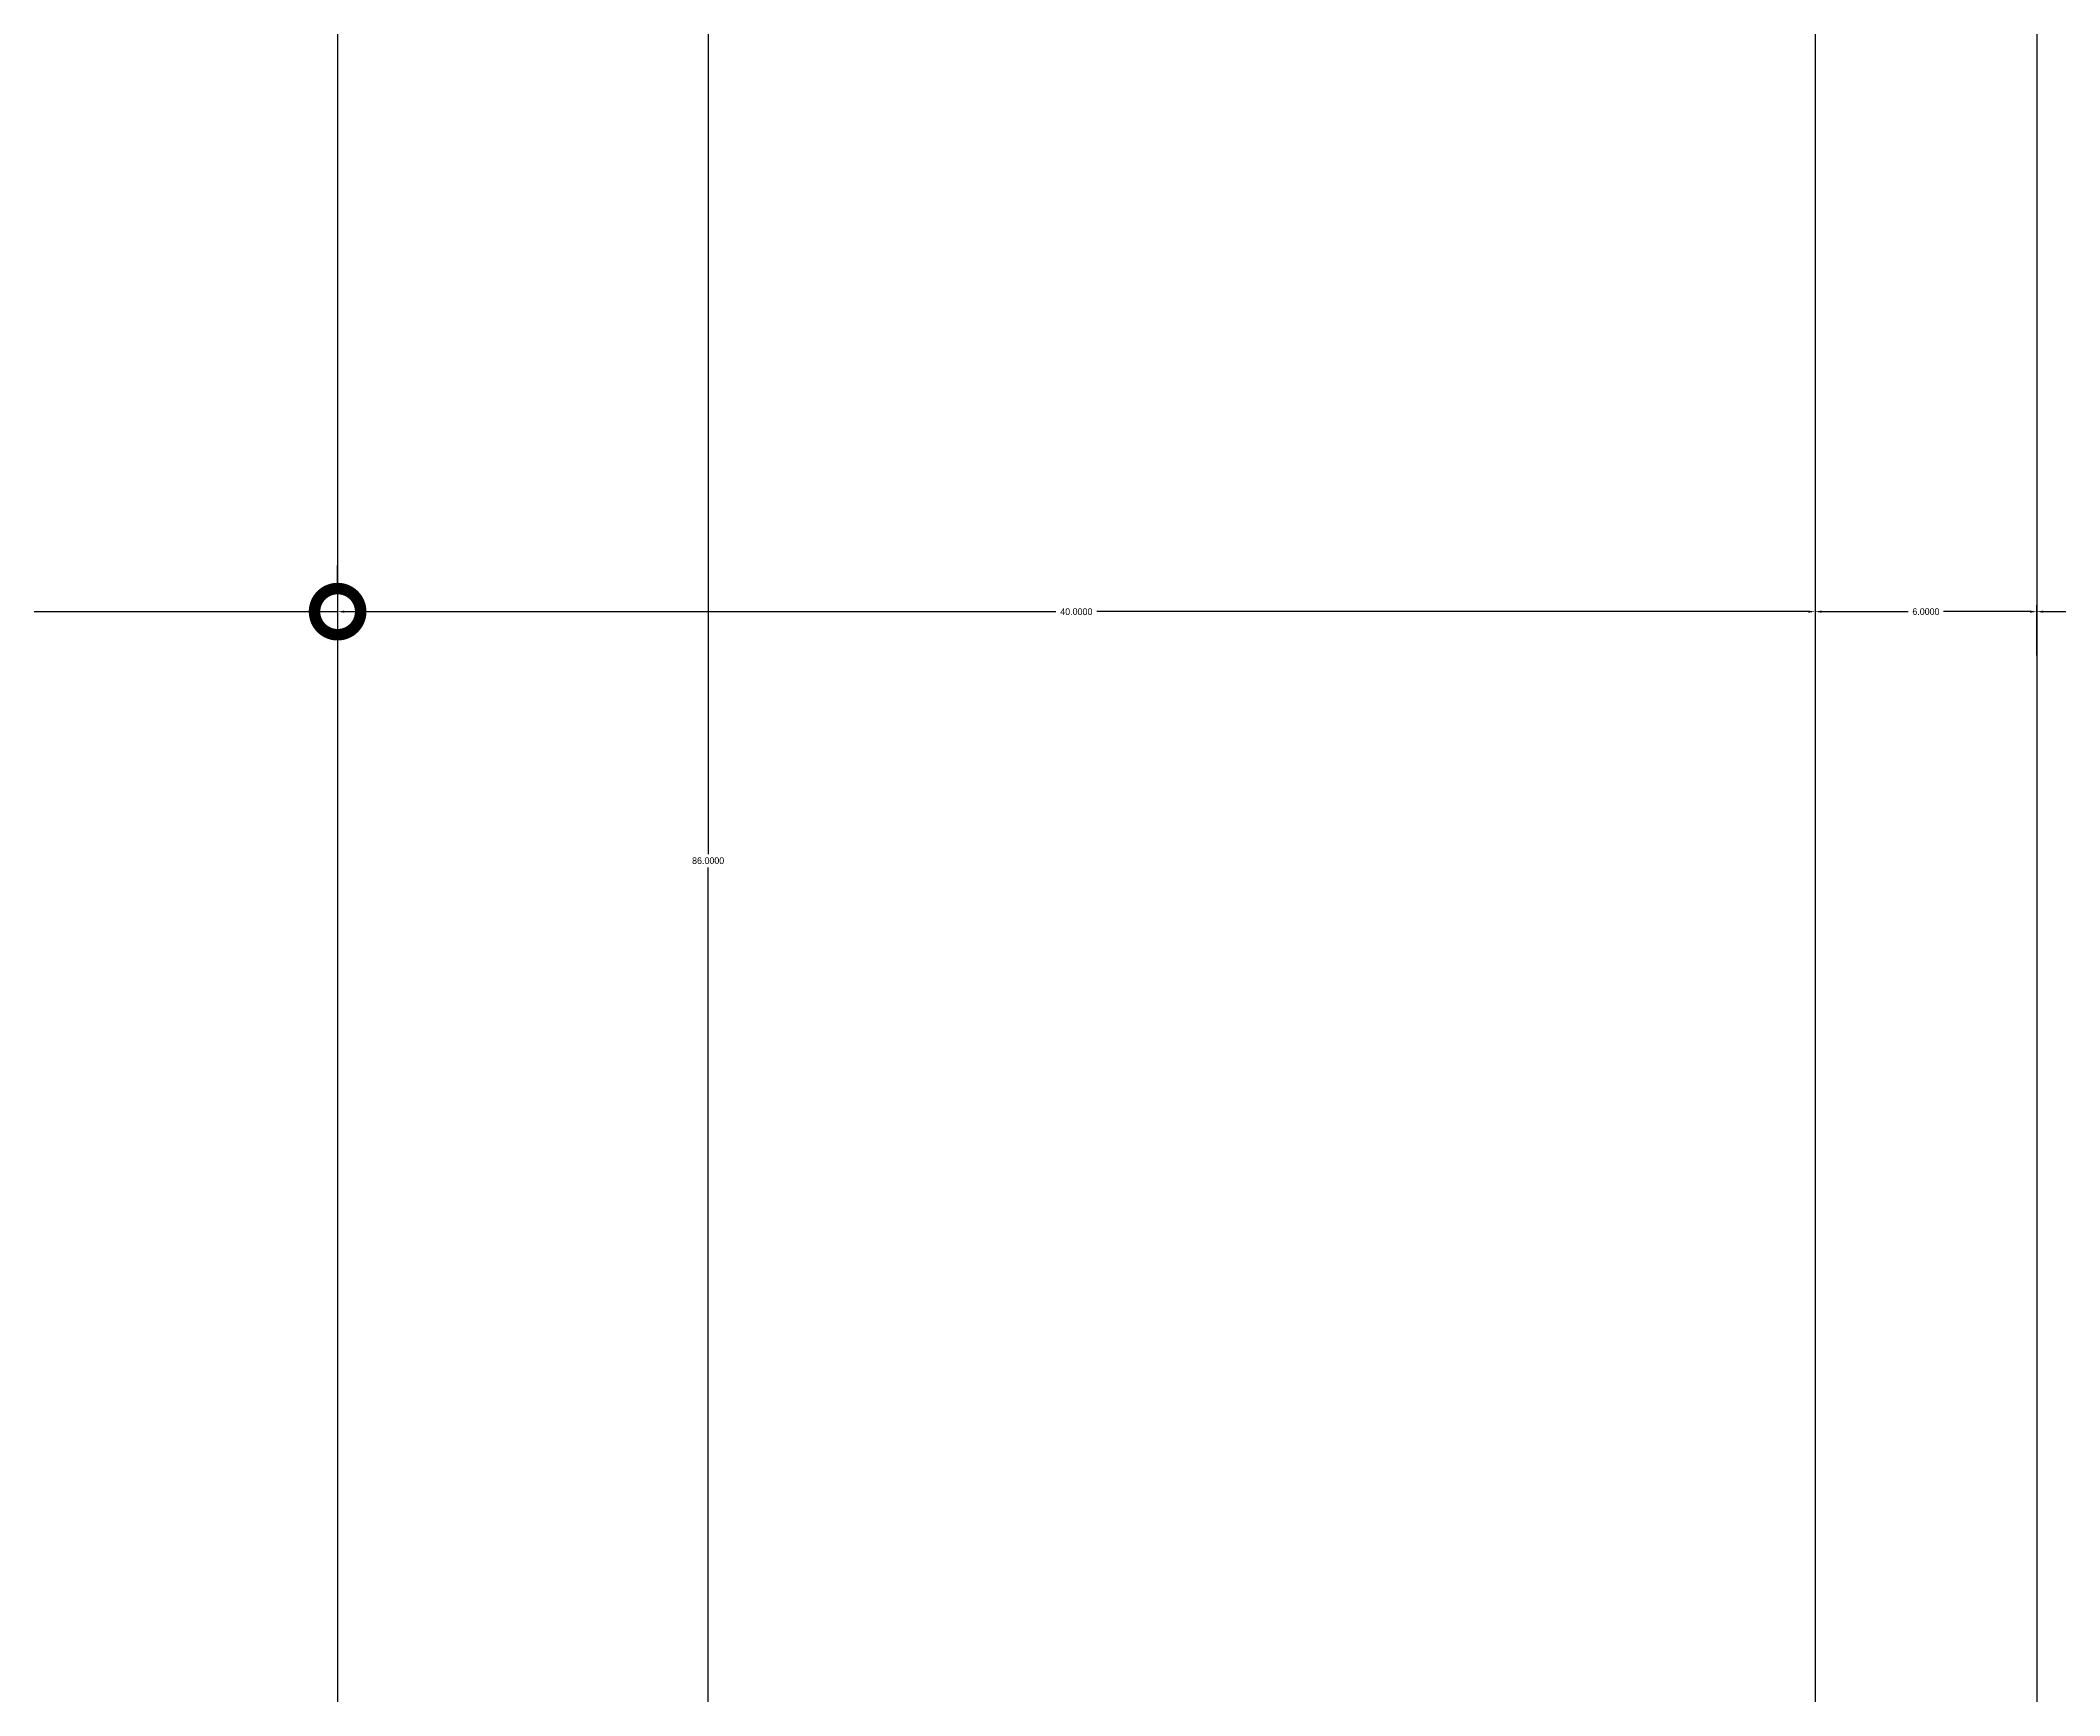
# Model space of a CAD drawing. Extents: x -873 to 2093, y -1229 to 202.
# Drawn here: x -504.3 to -449.6, y -130 to -85.2 of the extents above; entities that cross this region are included whole.
import ezdxf

# ---------------------------------------------------------------- set-up
doc = ezdxf.new("R2010")
doc.units = 0
doc.header["$MEASUREMENT"] = 0
doc.layers.get('0').update_dxf_attribs({"linetype": 'CONTINUOUS'})
doc.layers.get('DEFPOINTS').update_dxf_attribs({"linetype": 'CONTINUOUS'})
doc.layers.add('COTAS', color=1, linetype='CONTINUOUS')
doc.layers.add('PAREDE', color=1, linetype='CONTINUOUS')
doc.dimstyles.get("Standard").update_dxf_attribs({"dimtxt": 0.18, "dimasz": 0.18, "dimexe": 0.18, "dimexo": 0.0625, "dimgap": 0.09, "dimtad": 0, "dimtih": 1, "dimtoh": 1, "dimdec": 4, "dimzin": 0, "dimdsep": 46, "dimtxsty": 'STANDARD', "dimcen": 0.09, "dimadec": 0, "dimazin": 0, "dimtfac": 1, "dimtdec": 4, "dimtofl": 0, "dimtmove": 0, "dimatfit": 3, "dimfxl": 1, "dimtolj": 1, "dimtzin": 0, "dimarcsym": 0})

# ---------------------------------------------------------------- blocks, each defined once
blk = doc.blocks.new('*D198')
at = {"color": 0, "linetype": 'ByBlock'}
for p, q in [((-496.144, -64.387), (-485.995, -64.387)), ((-486.175, -64.567), (-486.175, -107.207)), ((-486.175, -150.207), (-486.175, -107.567)), ((-496.144, -150.387), (-485.995, -150.387))]:
    blk.add_line(p, q, dxfattribs=at)
for points in [[(-486.205, -64.567), (-486.145, -64.567), (-486.175, -64.387)], [(-486.205, -150.207), (-486.145, -150.207), (-486.175, -150.387)]]:
    blk.add_solid(points, dxfattribs=at)
at = {"layer": 'DEFPOINTS', "color": 0, "linetype": 'ByBlock'}
for p in [(-496.207, -64.387), (-496.207, -150.387), (-486.175, -150.387)]:
    blk.add_point(p, dxfattribs=at)
at = {"color": 0, "linetype": 'ByBlock', "insert": (-486.175, -107.387), "char_height": 0.18, "attachment_point": 5}
blk.add_mtext('\\A1;86.0000', dxfattribs=at)
blk = doc.blocks.new('*D201')
at = {"color": 0, "linetype": 'ByBlock'}
for p, q in [((-450.207, -101.833), (-450.207, -100.466)), ((-426.207, -101.833), (-426.207, -100.466)), ((-450.027, -100.646), (-438.777, -100.646)), ((-426.387, -100.646), (-437.637, -100.646))]:
    blk.add_line(p, q, dxfattribs=at)
for points in [[(-450.027, -100.616), (-450.027, -100.676), (-450.207, -100.646)], [(-426.387, -100.616), (-426.387, -100.676), (-426.207, -100.646)]]:
    blk.add_solid(points, dxfattribs=at)
at = {"layer": 'DEFPOINTS', "color": 0, "linetype": 'ByBlock'}
for p in [(-426.207, -100.646), (-450.207, -101.896), (-426.207, -101.896)]:
    blk.add_point(p, dxfattribs=at)
at = {"color": 0, "linetype": 'ByBlock', "insert": (-438.207, -100.646), "char_height": 0.18, "attachment_point": 5}
blk.add_mtext('\\A1;24.0000', dxfattribs=at)
blk = doc.blocks.new('_DOTSMALL')
at = {"color": 0, "linetype": 'ByBlock', "const_width": 0.5}
blk.add_lwpolyline([(-0.0625, 0, 1), (0.0625, 0, 1)], format="xyb", close=True, dxfattribs=at)
blk = doc.blocks.new('*D209')
at = {"color": 0, "linetype": 'ByBlock'}
for p, q in [((-456.207, -100.083), (-456.207, -100.826)), ((-450.207, -100.083), (-450.207, -100.826)), ((-456.027, -100.646), (-453.687, -100.646)), ((-450.387, -100.646), (-452.727, -100.646))]:
    blk.add_line(p, q, dxfattribs=at)
for points in [[(-456.027, -100.616), (-456.027, -100.676), (-456.207, -100.646)], [(-450.387, -100.616), (-450.387, -100.676), (-450.207, -100.646)]]:
    blk.add_solid(points, dxfattribs=at)
at = {"layer": 'DEFPOINTS', "color": 0, "linetype": 'ByBlock'}
for p in [(-456.207, -100.021), (-450.207, -100.021), (-450.207, -100.646)]:
    blk.add_point(p, dxfattribs=at)
at = {"color": 0, "linetype": 'ByBlock', "insert": (-453.207, -100.646), "char_height": 0.18, "attachment_point": 5}
blk.add_mtext('\\A1;6.0000', dxfattribs=at)
blk = doc.blocks.new('*D210')
at = {"color": 0, "linetype": 'ByBlock'}
for p, q in [((-496.207, -99.458), (-496.207, -100.826)), ((-456.207, -99.458), (-456.207, -100.826)), ((-496.027, -100.646), (-476.762, -100.646)), ((-456.387, -100.646), (-475.652, -100.646))]:
    blk.add_line(p, q, dxfattribs=at)
for points in [[(-496.027, -100.616), (-496.027, -100.676), (-496.207, -100.646)], [(-456.387, -100.616), (-456.387, -100.676), (-456.207, -100.646)]]:
    blk.add_solid(points, dxfattribs=at)
at = {"layer": 'DEFPOINTS', "color": 0, "linetype": 'ByBlock'}
for p in [(-496.207, -99.396), (-456.207, -99.396), (-456.207, -100.646)]:
    blk.add_point(p, dxfattribs=at)
at = {"color": 0, "linetype": 'ByBlock', "insert": (-476.207, -100.646), "char_height": 0.18, "attachment_point": 5}
blk.add_mtext('\\A1;40.0000', dxfattribs=at)

msp = doc.modelspace()

# ---------------------------------------------------------------- linework, layer by layer
at = {"layer": 'COTAS', "linetype": 'ByBlock'}
for p, q in [((-496.206949, -100.020612), (-496.206949, -99.395612)), ((-662.163199, -100.645612), (-496.206949, -100.645612))]:
    msp.add_line(p, q, dxfattribs=at)
msp.add_point((-496.206949, -100.645612), dxfattribs=at)
msp.add_point((-496.206949, -100.645612), dxfattribs=at)
at = {"layer": 'PAREDE', "color": 2}
msp.add_line((-450.206949, 75.412857), (-450.206949, -174.787143), dxfattribs=at)
at = {"layer": 'PAREDE'}
for p, q in [((-456.206949, 73.012857), (-456.206949, -172.387143)), ((-496.206949, 57.012857), (-496.206949, -150.387143))]:
    msp.add_line(p, q, dxfattribs=at)

# ---------------------------------------------------------------- block references
at = {"layer": 'COTAS', "linetype": 'ByBlock', "xscale": 2.5, "yscale": 2.5, "zscale": 2.5}
msp.add_blockref('_DOTSMALL', (-496.206949, -100.645612), dxfattribs=at)

# ---------------------------------------------------------------- dimensions: what is measured, and where the dimension line sits
at = {"layer": 'COTAS'}
dim = msp.add_linear_dim(base=(-486.175376, -150.387143), p1=(-496.206949, -64.387143), p2=(-496.206949, -150.387143), angle=90, dimstyle='STANDARD', override={"dimscale": 1}, dxfattribs=at)
dim.commit()
dim.dimension.update_dxf_attribs({"geometry": '*D198', "text_midpoint": (-486.175376, -107.387143)})
for base, p1, p2, picture, middle in [((-456.206949, -100.645612), (-496.206949, -99.395612), (-456.206949, -99.395612), '*D210', (-476.206949, -100.645612)), ((-450.206949, -100.645612), (-456.206949, -100.020612), (-450.206949, -100.020612), '*D209', (-453.206949, -100.645612)), ((-426.206949, -100.645612), (-450.206949, -101.895612), (-426.206949, -101.895612), '*D201', (-438.206949, -100.645612))]:
    dim = msp.add_linear_dim(base=base, p1=p1, p2=p2, dimstyle='STANDARD', override={"dimscale": 1}, dxfattribs=at)
    dim.commit()
    dim.dimension.update_dxf_attribs({"geometry": picture, "text_midpoint": middle})

doc.saveas('drawing.dxf')
